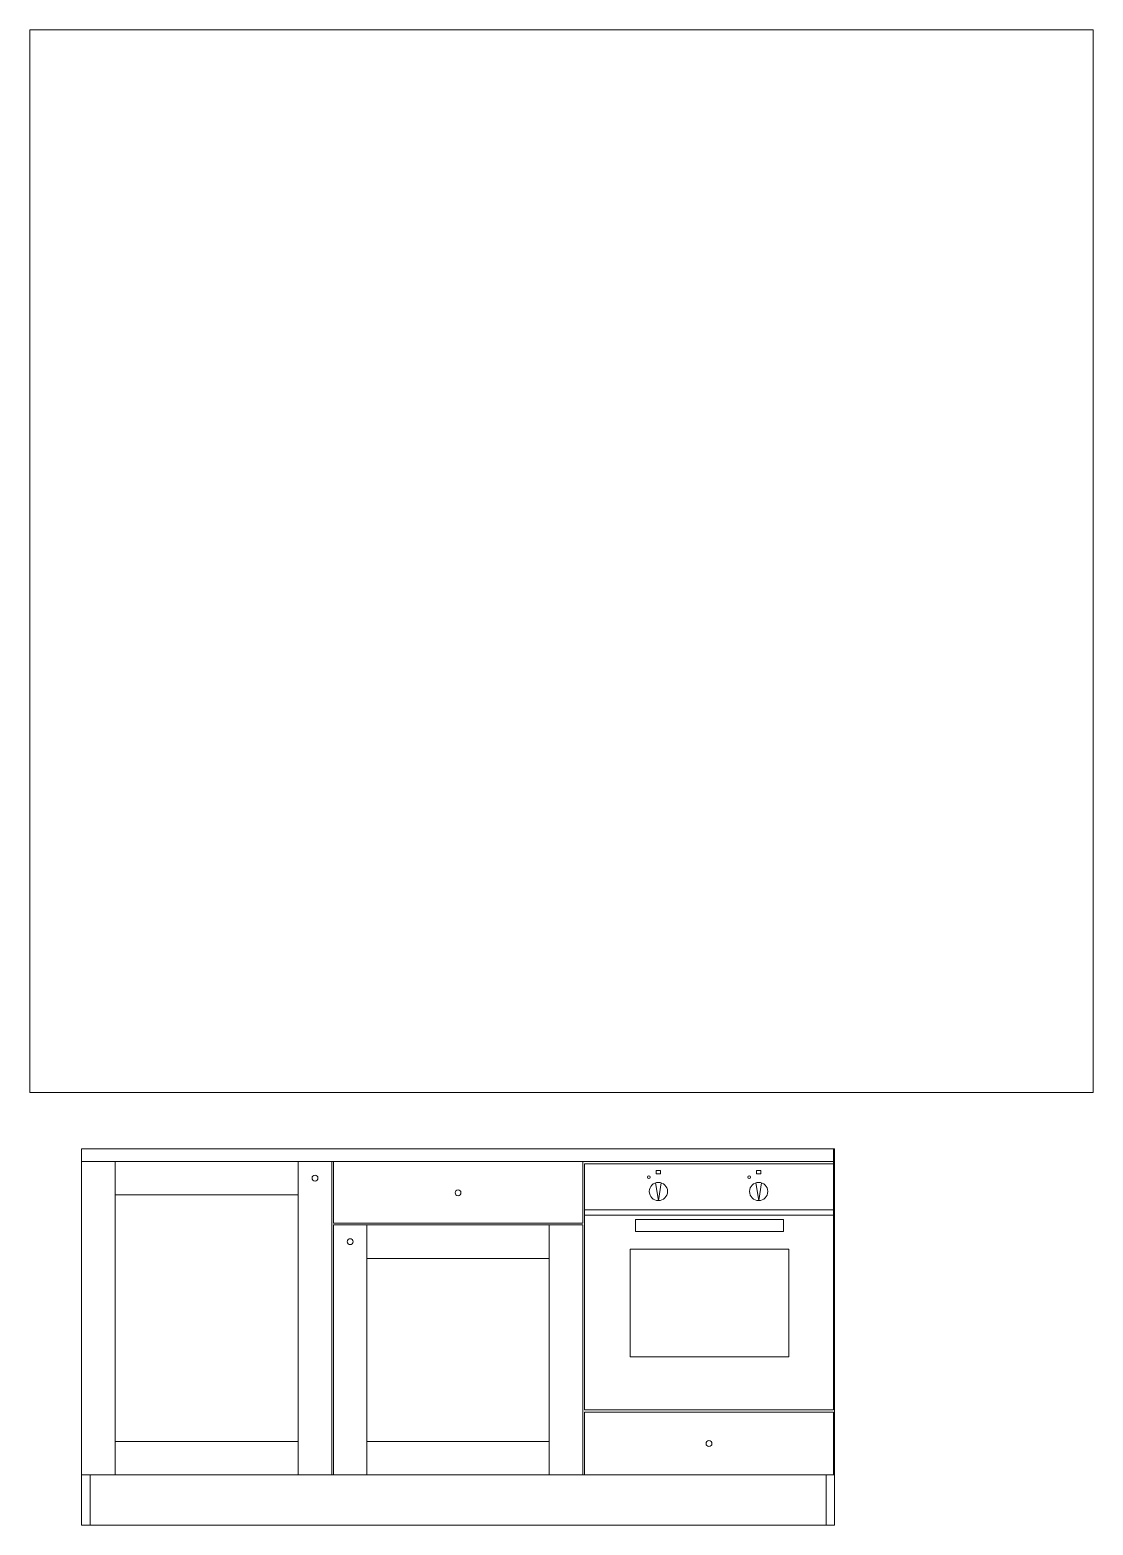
# Model space of a CAD drawing. Header units: metres. Extents: x -7.74 to 1.3, y -1.55 to 4.45.
# Drawn here: x -3.191 to -0.649, y -1.554 to 2.023 of the extents above; entities that cross this region are included whole.
import ezdxf

# ---------------------------------------------------------------- set-up
doc = ezdxf.new("R2010")
doc.units = ezdxf.units.M
doc.header["$MEASUREMENT"] = 0
doc.header["$XCLIPFRAME"] = 0
doc.layers.add('__', color=7, linetype='Continuous')
doc.layers.add('A-SECT-PATT_Num_Penna__5', color=5, linetype='Continuous', lineweight=18)
doc.layers.add('A-SECT-PATT_Num_Penna__6', color=6, linetype='Continuous', lineweight=18)
picture_1 = doc.add_image_def('image1.jpg', size_in_pixel=(500, 500))

msp = doc.modelspace()

# ---------------------------------------------------------------- linework, layer by layer
at = {"layer": 'A-SECT-PATT_Num_Penna__5', "color": 5, "linetype": 'Continuous', "lineweight": 18}
for p, q in [((-2.4651, -1.4342), (-2.4691, -1.4342)), ((-1.8651, -1.4342), (-1.8691, -1.4342))]:
    msp.add_line(p, q, dxfattribs=at)
at = {"layer": 'A-SECT-PATT_Num_Penna__6', "color": 6, "linetype": 'Continuous', "lineweight": 18}
for p, q in [((-1.2671, -0.6542), (-3.0671, -0.6542)), ((-3.0671, -0.6542), (-3.0671, -1.4342)), ((-1.2691, -0.6542), (-1.2691, -1.2787)), ((-1.2671, -0.6542), (-1.2671, -1.4342)), ((-1.2671, -0.6842), (-3.0671, -0.6842)), ((-2.9871, -0.6842), (-2.9871, -1.4342)), ((-2.5491, -0.6842), (-2.5491, -1.4342)), ((-2.4691, -0.6842), (-2.4691, -1.4342)), ((-2.4651, -0.6842), (-2.4651, -0.8322)), ((-1.8691, -0.6842), (-1.8691, -0.8322)), ((-1.8651, -0.6897), (-1.2691, -0.6897)), ((-1.8651, -0.6897), (-1.8651, -0.8127)), ((-1.6934, -0.7057), (-1.6833, -0.7057)), ((-1.6934, -0.7143), (-1.6934, -0.7057)), ((-1.6833, -0.7143), (-1.6934, -0.7143)), ((-1.6833, -0.7057), (-1.6833, -0.7143)), ((-1.4535, -0.7057), (-1.4434, -0.7057)), ((-1.4535, -0.7143), (-1.4535, -0.7057)), ((-1.4434, -0.7143), (-1.4535, -0.7143)), ((-1.4434, -0.7057), (-1.4434, -0.7143)), ((-1.2691, -0.6897), (-1.2691, -1.2787)), ((-1.688, -0.7779), (-1.6947, -0.7354)), ((-1.688, -0.7779), (-1.6814, -0.7354)), ((-1.4482, -0.7779), (-1.4548, -0.7354)), ((-1.4482, -0.7779), (-1.4415, -0.7354)), ((-2.5491, -0.7642), (-2.9871, -0.7642)), ((-1.8651, -0.7997), (-1.2691, -0.7997)), ((-1.8651, -0.8127), (-1.2691, -0.8127)), ((-1.8651, -0.8127), (-1.8651, -1.2787)), ((-1.8691, -0.8322), (-2.4651, -0.8322)), ((-1.8691, -0.8362), (-2.4651, -0.8362)), ((-2.4651, -0.8362), (-2.4651, -1.4342)), ((-2.3851, -0.8362), (-2.3851, -1.4342)), ((-1.9491, -0.8362), (-1.9491, -1.4342)), ((-1.8691, -0.8362), (-1.8691, -1.4342)), ((-1.7428, -0.8233), (-1.3893, -0.8233)), ((-1.7428, -0.8518), (-1.7428, -0.8233)), ((-1.3893, -0.8518), (-1.7428, -0.8518)), ((-1.3893, -0.8233), (-1.3893, -0.8518)), ((-1.7559, -0.8938), (-1.3762, -0.8938)), ((-1.7559, -1.152), (-1.7559, -0.8938)), ((-1.3762, -0.8938), (-1.3762, -1.152)), ((-1.9491, -0.9162), (-2.3851, -0.9162)), ((-1.3762, -1.152), (-1.7559, -1.152)), ((-1.8651, -1.2787), (-1.2691, -1.2787)), ((-1.2691, -1.2842), (-1.8651, -1.2842)), ((-1.8651, -1.2842), (-1.8651, -1.4342)), ((-1.2691, -1.2842), (-1.2691, -1.4342)), ((-2.5491, -1.3542), (-2.9871, -1.3542)), ((-1.9491, -1.3542), (-2.3851, -1.3542)), ((-3.0671, -1.4342), (-3.0671, -1.5542)), ((-2.4691, -1.4342), (-3.0671, -1.4342)), ((-3.0471, -1.4342), (-3.0471, -1.5542)), ((-1.8691, -1.4342), (-2.4651, -1.4342)), ((-1.2671, -1.4342), (-1.8651, -1.4342)), ((-1.2871, -1.4342), (-1.2871, -1.5542)), ((-1.2671, -1.4342), (-1.2671, -1.5542)), ((-1.2671, -1.5542), (-3.0671, -1.5542))]:
    msp.add_line(p, q, dxfattribs=at)
for centre, radius in [((-2.5091, -0.7242), 0.007), ((-1.7109, -0.7221), 0.00318), ((-1.688, -0.7561), 0.0218), ((-1.471, -0.7221), 0.00318), ((-1.4482, -0.7561), 0.0218), ((-2.1671, -0.7592), 0.007), ((-2.4251, -0.8762), 0.007), ((-1.5671, -1.3592), 0.007)]:
    msp.add_circle(centre, radius, dxfattribs=at)

# ---------------------------------------------------------------- pictures from other files: only their frames are drawn
at = {"layer": '__', "linetype": 'Continuous', "lineweight": 0}
image = msp.add_image(picture_1, insert=(-0.6487, -0.5195), size_in_units=(2.542, 2.542), rotation=180, dxfattribs=at)
image.dxf.v_pixel = (0, 0.0050841)
image.set_boundary_path([(-0.5, -0.5), (499.5, 499.5)])

doc.saveas('drawing.dxf')
